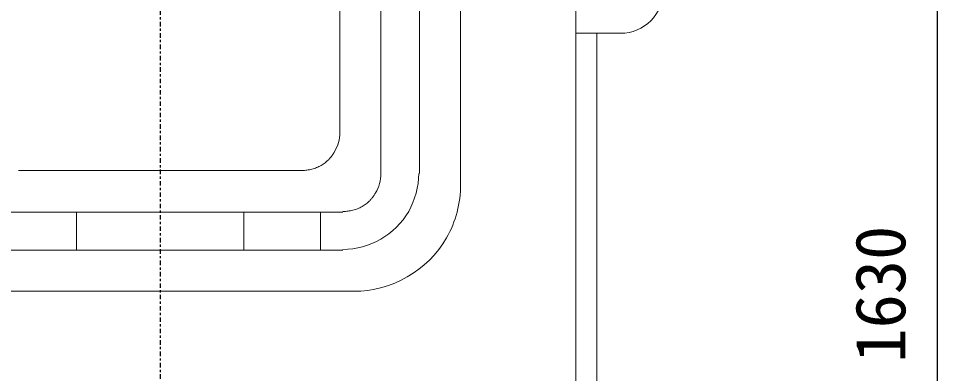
# Model space of a CAD drawing. Units: millimetres, scale not verified. Extents: x -203 to 203, y -143 to 143.
# Drawn here: x -114.2 to -74, y -41.05 to -25.53 of the extents above; entities that cross this region are included whole.
import ezdxf
from ezdxf.enums import TextEntityAlignment as Align

# ---------------------------------------------------------------- set-up
doc = ezdxf.new("R2010")
doc.units = ezdxf.units.MM
doc.header["$LTSCALE"] = 0.5
doc.linetypes.add('USER1', pattern=[0.629921, 0.393701, -0.07874, 0.07874, -0.07874])
for name, color, linetype, lineweight in [('0-1_DIMENSION_LINES$02_DIMENSI', 7, 'Continuous', 25), ('0-8_DIMENSION_LINES$03_LINES', 7, 'Continuous', 18), ('0-9_DIMENSION_LINES$01_CENTER_', 7, 'USER1', 25)]:
    doc.layers.add(name, color=color, linetype=linetype, lineweight=lineweight)
doc.styles.add('ＭＳ ゴシック', font='')
doc.styles.get('ＭＳ ゴシック').set_extended_font_data('MS Gothic')

# ---------------------------------------------------------------- blocks, each defined once
blk = doc.blocks.new('D5')
at = {"layer": '0-1_DIMENSION_LINES$02_DIMENSI'}
blk.add_line((2671, 1248.2495), (2671, 1352.4624), dxfattribs=at)
at = {"layer": '0-1_DIMENSION_LINES$02_DIMENSI', "style": 'ＭＳ ゴシック'}
blk.add_text('1630', height=2.199, rotation=90, dxfattribs=at).set_placement((2670.25, 1294.4274), align=Align.BOTTOM_LEFT)

msp = doc.modelspace()

# ---------------------------------------------------------------- linework, layer by layer
at = {"layer": '0-8_DIMENSION_LINES$03_LINES'}
for p, q in [((-89.8138, 6.6732), (-89.8138, -56.5218)), ((-100.143, -30.5125), (-100.143, -1.0823)), ((-94.8599, -32.7816), (-94.8599, -1.0823)), ((-98.3482, -32.3072), (-98.3482, -8.1604)), ((-96.6549, -32.3072), (-96.6549, -8.1604)), ((-87.8633, -26.1784), (-89.8138, -26.1784)), ((-88.8993, -54.3545), (-88.8993, -26.1774)), ((-101.8024, -32.1719), (-114.1976, -32.1719)), ((-115.9926, -34.0006), (-100.0077, -34.0006)), ((-111.6576, -34.0006), (-111.6576, -35.66)), ((-104.3424, -34.0006), (-104.3424, -35.66)), ((-100.9896, -34.0006), (-100.9896, -35.66)), ((-115.9926, -35.66), (-100.0077, -35.66)), ((-99.5333, -37.455), (-116.4667, -37.455))]:
    msp.add_line(p, q, dxfattribs=at)
for points in [[(-101.8024, -32.1719), (-101.7455, -32.171), (-101.6889, -32.1684), (-101.6329, -32.164), (-101.5774, -32.1578), (-101.5224, -32.15), (-101.468, -32.1404), (-101.4142, -32.1292), (-101.3611, -32.1163), (-101.3086, -32.1018), (-101.2569, -32.0857), (-101.206, -32.068), (-101.1559, -32.0487), (-101.1066, -32.0278), (-101.0582, -32.0054), (-101.0107, -31.9815), (-100.9642, -31.956), (-100.9186, -31.9291), (-100.8741, -31.9007), (-100.8307, -31.8708), (-100.7884, -31.8395), (-100.7472, -31.8068), (-100.7072, -31.7727), (-100.6876, -31.7552), (-100.6684, -31.7373), (-100.6494, -31.719), (-100.6308, -31.7004), (-100.6125, -31.6815), (-100.5946, -31.6623), (-100.5769, -31.6427), (-100.5596, -31.6228), (-100.5427, -31.6025), (-100.5261, -31.582), (-100.5098, -31.5611), (-100.4939, -31.5399), (-100.4784, -31.5184), (-100.4632, -31.4966), (-100.4484, -31.4744), (-100.4339, -31.452), (-100.4199, -31.4292)], [(-100.4199, -31.4292), (-100.4062, -31.4062), (-100.3929, -31.3828), (-100.38, -31.3591)], [(-100.0077, -33.9667), (-99.9507, -33.9658), (-99.8942, -33.9631), (-99.8381, -33.9587), (-99.7826, -33.9526), (-99.7276, -33.9447), (-99.6732, -33.9352), (-99.6194, -33.924), (-99.5663, -33.9111), (-99.5139, -33.8966), (-99.4622, -33.8805), (-99.4112, -33.8627), (-99.3611, -33.8434), (-99.3118, -33.8226), (-99.2634, -33.8001), (-99.216, -33.7762), (-99.1694, -33.7508), (-99.1239, -33.7238), (-99.0794, -33.6954), (-99.0359, -33.6656), (-98.9936, -33.6343), (-98.9524, -33.6016), (-98.9124, -33.5675), (-98.8929, -33.5499), (-98.8736, -33.532), (-98.8547, -33.5138), (-98.8361, -33.4952), (-98.8178, -33.4763), (-98.7998, -33.457), (-98.7822, -33.4374), (-98.7649, -33.4175), (-98.7479, -33.3973), (-98.7313, -33.3767), (-98.715, -33.3559), (-98.6991, -33.3347), (-98.6836, -33.3131), (-98.6684, -33.2913), (-98.6536, -33.2692), (-98.6392, -33.2467), (-98.6251, -33.224)], [(-98.6251, -33.224), (-98.6114, -33.2009), (-98.5981, -33.1776), (-98.5852, -33.1539)]]:
    msp.add_lwpolyline(points, dxfattribs=at)
for centre, radius, start, end in [((-87.8633, -24.315), 1.8633, 270, 0), ((-101.6721, -30.5409), 1.5294, 327.65537, 1.06567), ((-99.875, -32.3363), 1.5271, 327.62995, 1.09109), ((-100.259, -32.2478), 3.5709, 331.22619, 359.04606), ((-99.5772, -32.7986), 4.7174, 330.54703, 0.20682), ((-100.0327, -32.2561), 3.3701, 270.4251, 329.49733), ((-99.5352, -32.7498), 4.7053, 270.02318, 329.77827)]:
    msp.add_arc(centre, radius, start, end, dxfattribs=at)
at = {"layer": '0-9_DIMENSION_LINES$01_CENTER_'}
msp.add_line((-108, 25), (-108, -99), dxfattribs=at)

# ---------------------------------------------------------------- block references
at = {"layer": '0-1_DIMENSION_LINES$02_DIMENSI'}
msp.add_blockref('D5', (-2745, -1335), dxfattribs=at)

doc.saveas('drawing.dxf')
